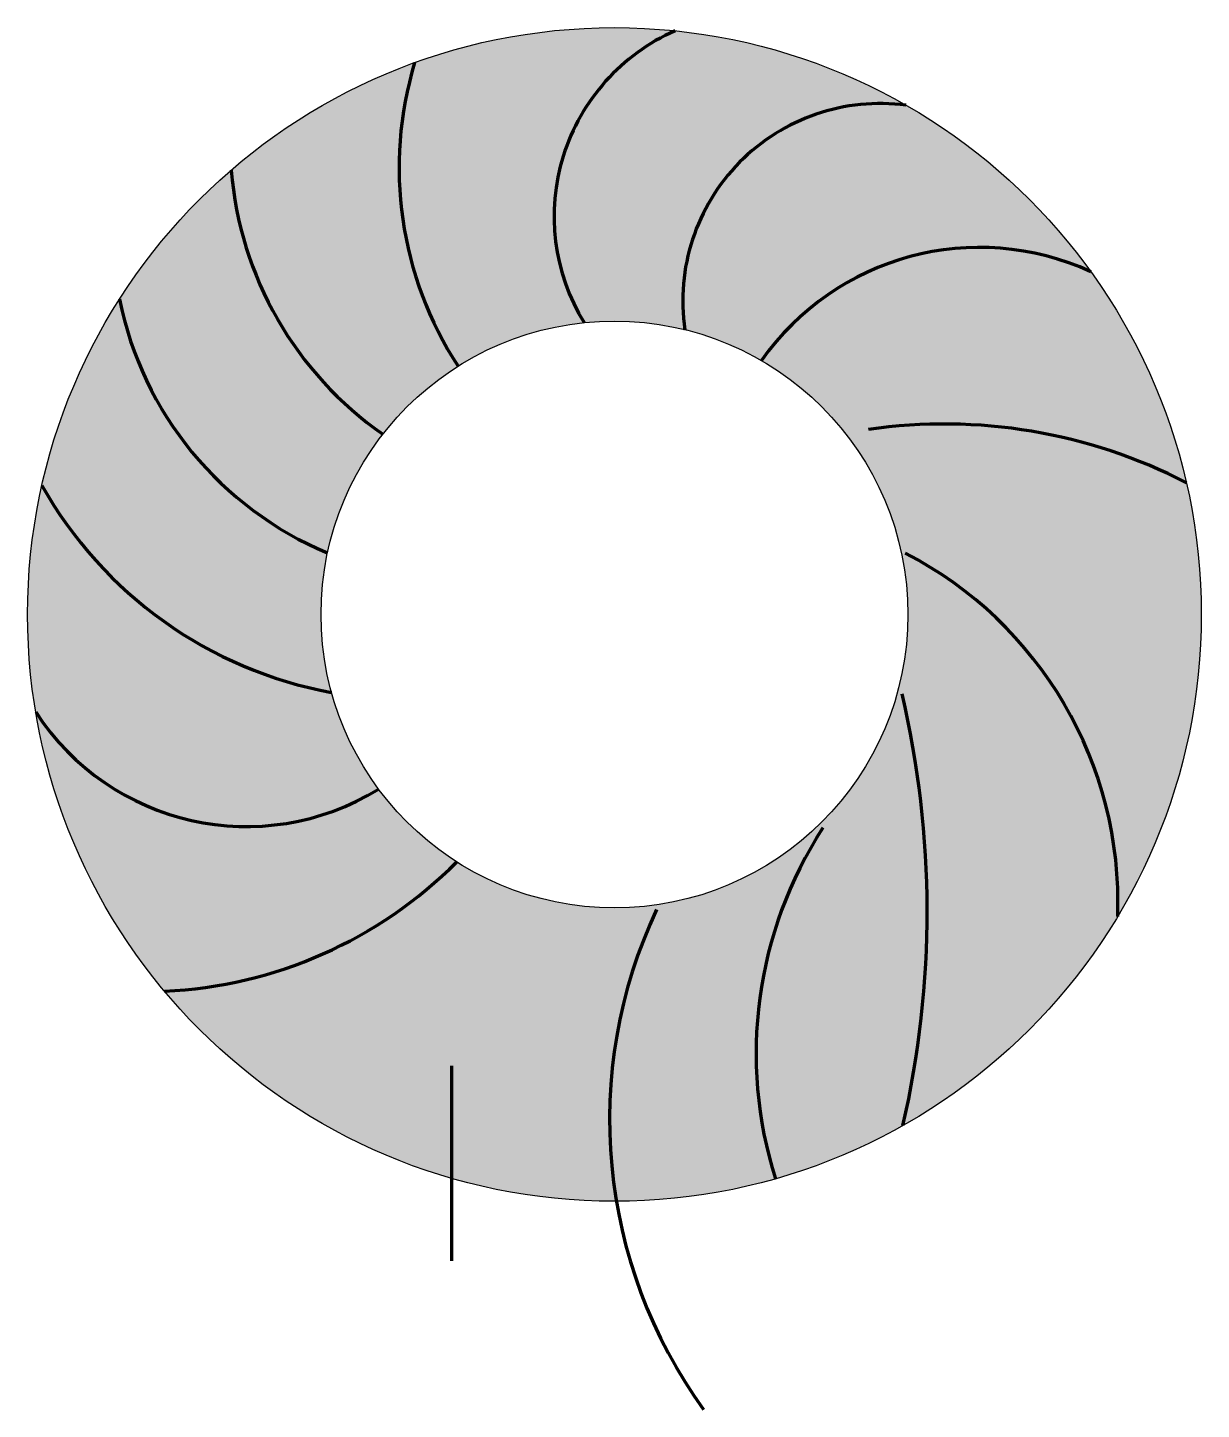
# Model space of a CAD drawing. Header units: millimetres. Extents: x -1.2 to 8, y -2.9 to 7.9.
import ezdxf

# ---------------------------------------------------------------- set-up
doc = ezdxf.new("R2010")
doc.units = ezdxf.units.MM
doc.layers.add('Bobina', color=30, linetype='Continuous', lineweight=200)
doc.layers.add('Miez de fier', color=51, linetype='Continuous')

msp = doc.modelspace()

# ---------------------------------------------------------------- hatches: boundary and pattern name
at = {"layer": 'Miez de fier'}
h = msp.add_hatch(color=256, dxfattribs=at)
h.dxf.hatch_style = 1
h.paths.add_polyline_path([(7.111, 6.034, 0.361445), (4.53, 5.337, -0.267611), (5.677, 3.347, -0.59222), (2.14, 1.408, -0.188247), (-0.15, 0.394, 0.700655), (7.977, 3.347, 0.157201)])
h.paths.add_polyline_path([(5.664, 7.338, 0.498069), (3.929, 5.58, -0.070784), (4.53, 5.337, -0.361445), (7.111, 6.034, 0.107125)])
h.paths.add_polyline_path([(5.664, 7.338, 0.104569), (3.853, 7.922, 0.45425), (3.139, 5.635, -0.086683), (3.929, 5.58, -0.498069)])
h.paths.add_polyline_path([(3.853, 7.922, 0.113209), (1.811, 7.672, 0.221585), (2.152, 5.293, -0.115119), (3.139, 5.635, -0.45425)])
h.paths.add_polyline_path([(1.811, 7.672, 0.091336), (0.373, 6.83, 0.224166), (1.562, 4.76, -0.087036), (2.152, 5.293, -0.221585)])
h.paths.add_polyline_path([(0.373, 6.83, 0.073144), (-0.503, 5.818, 0.249046), (1.129, 3.83, -0.112975), (1.562, 4.76, -0.224166)])
h.paths.add_polyline_path([(-0.503, 5.818, 0.08653), (-1.11, 4.358, 0.223489), (1.16, 2.737, -0.067259), (1.077, 3.347, -0.052901), (1.129, 3.83, -0.249046)])
h.paths.add_polyline_path([(1.16, 2.737, -0.223489), (-1.11, 4.358, 0.055481), (-1.223, 3.347, 0.041777), (-1.159, 2.582, 0.407669), (1.529, 1.978, -0.092479)])
h.paths.add_polyline_path([(1.529, 1.978, -0.407669), (-1.159, 2.582, 0.13326), (-0.15, 0.394, 0.188247), (2.14, 1.408, -0.091598)])

# ---------------------------------------------------------------- linework, layer by layer
at = {"layer": 'Bobina'}
msp.add_line((2.1, -0.192, -2.145), (2.1, -1.72, -2.145), dxfattribs=at)
for centre, radius, start, end in [((4.495, 6.467, -2.145), 1.591, 113.8278, 211.5476), ((4.534, 6.848, -2.145), 2.845, 163.1558, 213.1317), ((5.46, 5.804, -2.145), 1.548, 82.435, 188.3408), ((3.161, 7.055, -2.145), 2.797, 184.6118, 235.1513), ((6.239, 4.133, -2.145), 2.091, 65.3488, 144.8373), ((2.185, 6.36, -2.145), 2.742, 191.4066, 247.3458), ((5.962, 0.694, -2.145), 4.146, 62.7475, 98.2257), ((1.749, 5.96, -2.145), 3.277, 209.2571, 259.6489), ((4.246, 1.091, -2.145), 3.078, 357.9436, 62.7352), ((-1.698, 1.018, -2.145), 7.526, 347.1219, 13.1102), ((0.494, 3.655, -2.145), 1.97, 212.9714, 301.6881), ((7.737, -0.094, -2.145), 3.25, 147.0536, 197.6042), ((-0.303, 3.835, -2.145), 3.444, 272.5518, 315.1959), ((7.207, -0.614, -2.145), 3.868, 154.7779, 215.9383)]:
    msp.add_arc(centre, radius, start, end, dxfattribs=at)
at = {"layer": 'Miez de fier'}
for radius in [4.6, 2.3]:
    msp.add_circle((3.377, 3.347, -2.145), radius, dxfattribs=at)

doc.saveas('drawing.dxf')
